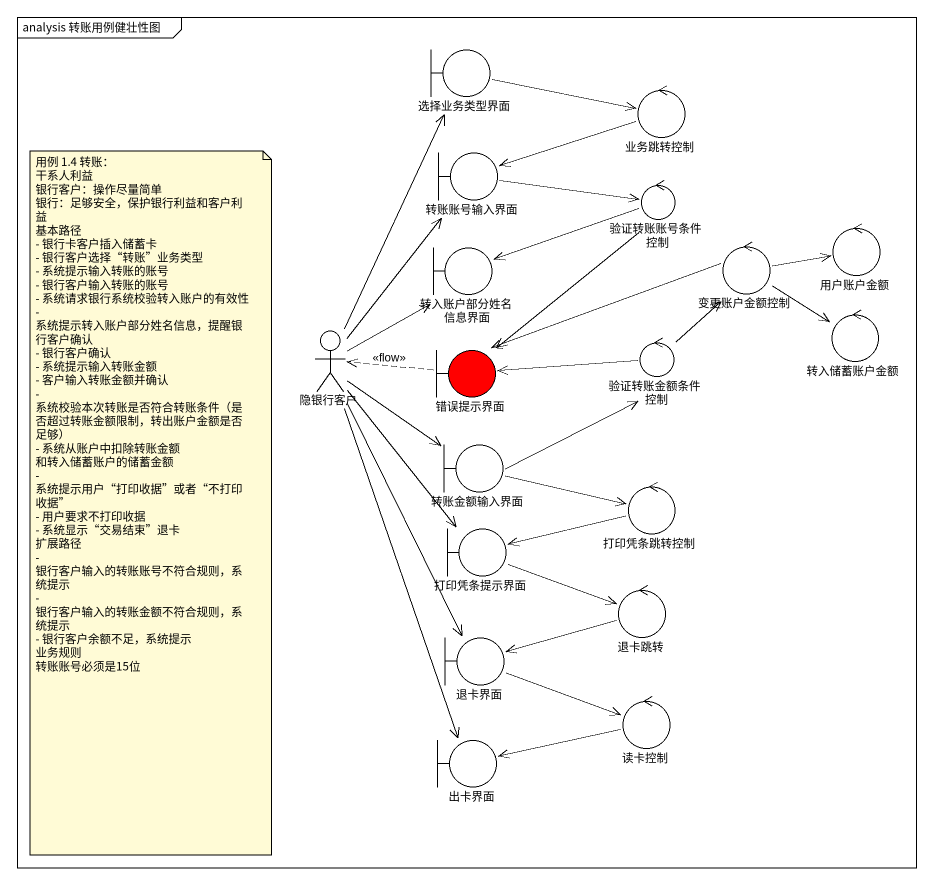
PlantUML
@startuml
mainframe analysis 转账用例健壮性图
boundary 选择业务类型界面
control 业务跳转控制
boundary 转账账号输入界面
control 验证转账账号条件控制
control 变更账户金额控制
control 用户账户金额
boundary 转入账户部分姓名信息界面
actor 隐银行客户
control 验证转账金额条件控制
control 转入储蓄账户金额
boundary 错误提示界面 #FF0000
boundary 转账金额输入界面
control 打印凭条跳转控制
boundary 打印凭条提示界面
control 退卡跳转
boundary 退卡界面
control 读卡控制
boundary 出卡界面
选择业务类型界面 -right-> 业务跳转控制
业务跳转控制 -left-> 转账账号输入界面
转账账号输入界面 -right-> 验证转账账号条件控制
验证转账账号条件控制 -left-> 转入账户部分姓名信息界面
验证转账账号条件控制 --> 错误提示界面
变更账户金额控制 -right-> 用户账户金额
变更账户金额控制 --> 转入储蓄账户金额
变更账户金额控制 -left-> 错误提示界面
隐银行客户 -up-> 选择业务类型界面
隐银行客户 -up-> 转账账号输入界面
隐银行客户 -up-> 转入账户部分姓名信息界面
隐银行客户 --> 转账金额输入界面
隐银行客户 --> 打印凭条提示界面
隐银行客户 --> 退卡界面
隐银行客户 --> 出卡界面
验证转账金额条件控制 -up-> 变更账户金额控制
验证转账金额条件控制 -left-> 错误提示界面
错误提示界面 .left.> 隐银行客户 : <<flow>>
转账金额输入界面 -right-> 验证转账金额条件控制
转账金额输入界面 -right-> 打印凭条跳转控制
打印凭条跳转控制 -left-> 打印凭条提示界面
打印凭条提示界面 -right-> 退卡跳转
退卡跳转 -left-> 退卡界面
退卡界面 -right-> 读卡控制
读卡控制 -left-> 出卡界面
note as N1
  用例 1.4 转账：
  干系人利益
  银行客户：操作尽量简单
  银行：足够安全，保护银行利益和客户利益
  基本路径
  - 银行卡客户插入储蓄卡
  - 银行客户选择“转账”业务类型
  - 系统提示输入转账的账号
  - 银行客户输入转账的账号
  - 系统请求银行系统校验转入账户的有效性
  - 系统提示转入账户部分姓名信息，提醒银行客户确认
  - 银行客户确认
  - 系统提示输入转账金额
  - 客户输入转账金额并确认
  - 系统校验本次转账是否符合转账条件（是否超过转账金额限制，转出账户金额是否足够）
  - 系统从账户中扣除转账金额 和转入储蓄账户的储蓄金额
  - 系统提示用户“打印收据”或者“不打印收据”
  - 用户要求不打印收据
  - 系统显示“交易结束”退卡
  扩展路径
  - 银行客户输入的转账账号不符合规则，系统提示
  - 银行客户输入的转账金额不符合规则，系统提示
  - 银行客户余额不足，系统提示
  业务规则
  转账账号必须是15位
end note
@enduml
